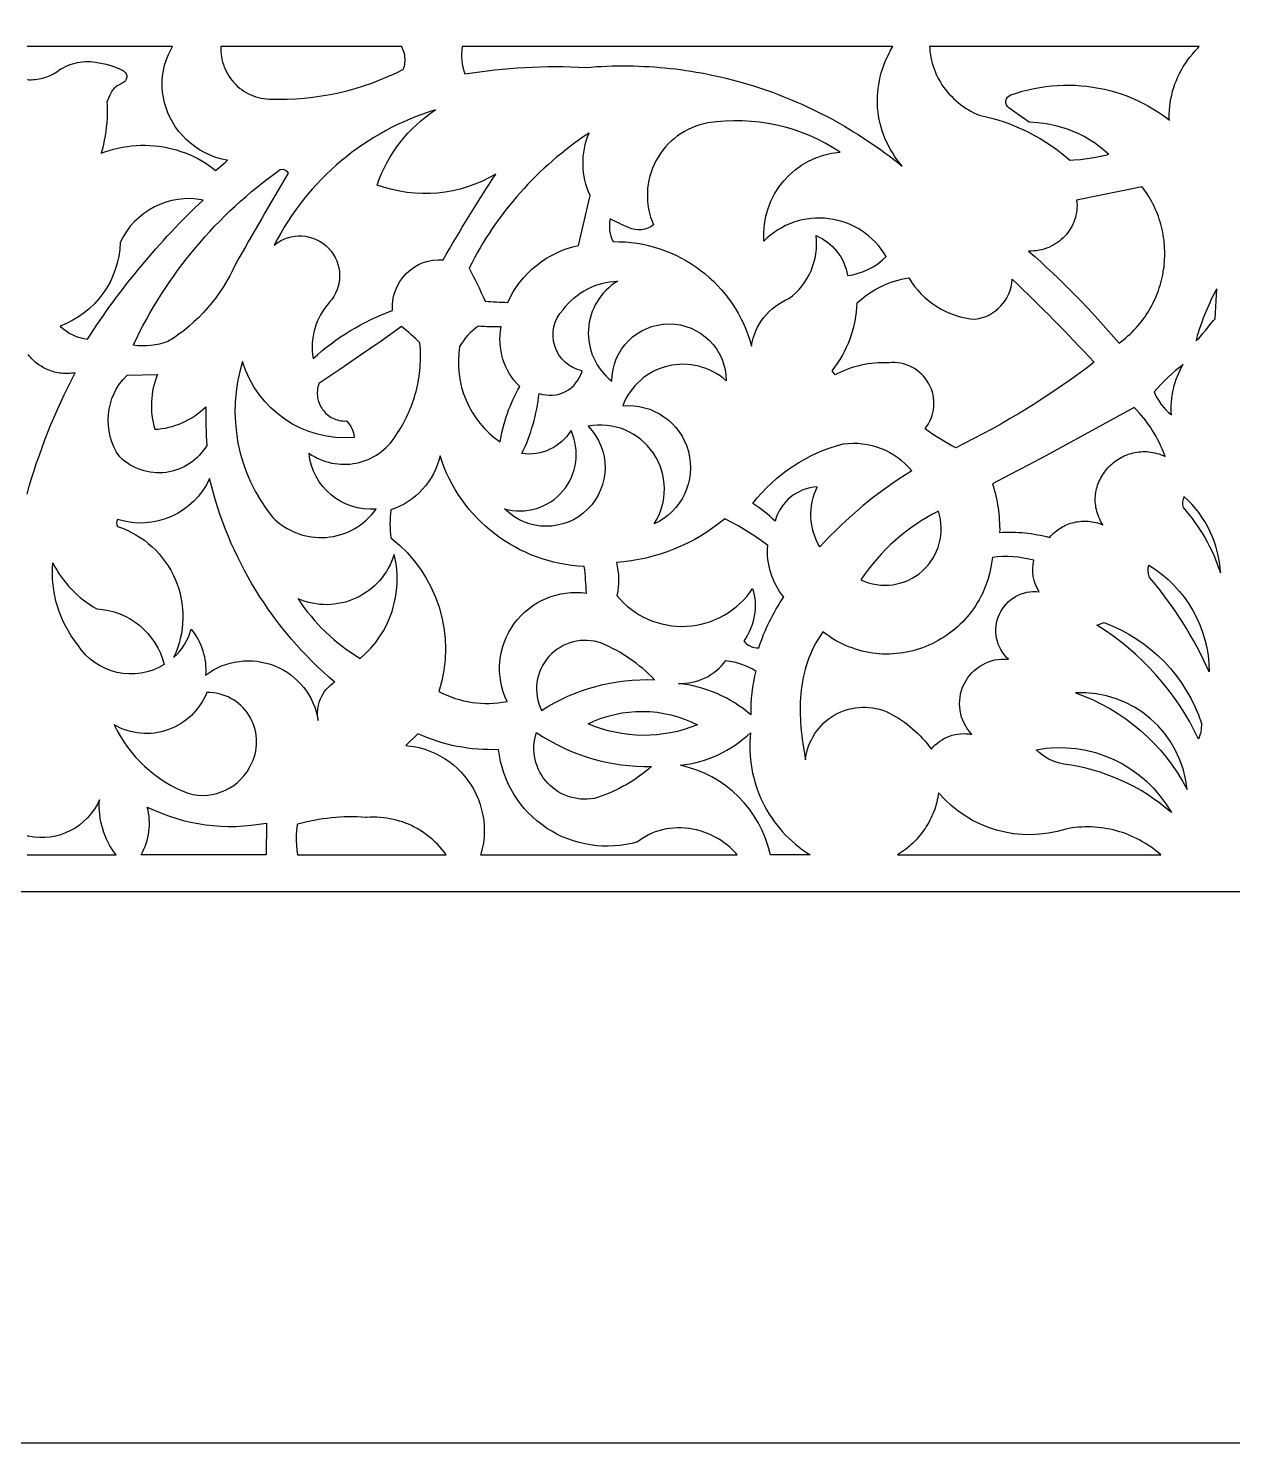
# Model space of a CAD drawing. Extents: x -625 to 625, y -425 to 425.
# Drawn here: x -163.9 to 0, y -425 to -232.5 of the extents above; entities that cross this region are included whole.
import ezdxf

# ---------------------------------------------------------------- set-up
doc = ezdxf.new("R2010")
doc.units = 0
doc.header["$MEASUREMENT"] = 0
doc.layers.add('COUCHE_3', color=150, linetype='CONTINUOUS')
doc.layers.add('LAYER_1', color=18, linetype='CONTINUOUS')

msp = doc.modelspace()

# ---------------------------------------------------------------- linework, layer by layer
at = {"layer": 'COUCHE_3'}
msp.add_lwpolyline([(-550, -345, 0.414214), (-545, -350), (545, -350, 0.414214), (550, -345), (550, 345, 0.414214), (545, 350), (-545, 350, 0.414214), (-550, 345)], format="xyb", close=True, dxfattribs=at)
at = {"layer": 'LAYER_1'}
for points in [[(-625, -425), (625, -425), (625, 425), (-625, 425)], [(-104.87, -235), (-104.92, -235.47), (-104.95, -235.94), (-104.94, -236.41), (-104.91, -236.88), (-104.85, -237.35), (-104.76, -237.81), (-104.65, -238.27), (-104.5, -238.72), (-103.48, -238.56), (-102.46, -238.41), (-101.44, -238.28), (-100.41, -238.16), (-99.38, -238.05), (-98.36, -237.96), (-97.33, -237.89), (-96.3, -237.82), (-95.27, -237.77), (-94.24, -237.74), (-93.2, -237.72), (-92.17, -237.71), (-91.14, -237.72), (-90.11, -237.74), (-89.08, -237.78), (-88.05, -237.83), (-87.32, -237.77), (-86.6, -237.72), (-85.88, -237.68), (-85.16, -237.65), (-84.44, -237.63), (-83.72, -237.62), (-83, -237.61), (-82.28, -237.61), (-81.56, -237.63), (-80.84, -237.65), (-80.13, -237.68), (-79.41, -237.72), (-78.69, -237.76), (-77.98, -237.82), (-77.27, -237.89), (-76.55, -237.96), (-75.84, -238.04), (-75.13, -238.13), (-74.42, -238.23), (-73.72, -238.34), (-73.01, -238.46), (-72.31, -238.58), (-71.6, -238.71), (-70.9, -238.86), (-70.2, -239.01), (-69.51, -239.17), (-68.81, -239.33), (-68.12, -239.51), (-67.43, -239.69), (-66.74, -239.89), (-66.05, -240.09), (-65.36, -240.3), (-64.68, -240.51), (-64, -240.74), (-63.32, -240.97), (-62.65, -241.21), (-61.97, -241.46), (-61.3, -241.72), (-60.63, -241.99), (-59.97, -242.26), (-59.31, -242.55), (-58.65, -242.84), (-57.99, -243.14), (-57.34, -243.44), (-56.69, -243.76), (-56.04, -244.08), (-55.39, -244.41), (-54.75, -244.75), (-54.12, -245.1), (-53.48, -245.46), (-52.85, -245.82), (-52.22, -246.19), (-51.6, -246.57), (-50.98, -246.95), (-50.36, -247.35), (-49.75, -247.75), (-49.14, -248.16), (-48.54, -248.58), (-47.94, -249), (-47.34, -249.44), (-46.75, -249.88), (-46.16, -250.33), (-45.58, -250.78), (-45, -251.25), (-45.36, -250.8), (-45.7, -250.35), (-46.02, -249.89), (-46.32, -249.42), (-46.6, -248.94), (-46.86, -248.46), (-47.1, -247.97), (-47.32, -247.47), (-47.52, -246.97), (-47.69, -246.46), (-47.85, -245.95), (-47.98, -245.44), (-48.1, -244.92), (-48.19, -244.4), (-48.26, -243.87), (-48.32, -243.34), (-48.35, -242.82), (-48.36, -242.29), (-48.34, -241.76), (-48.31, -241.22), (-48.26, -240.69), (-48.18, -240.16), (-48.09, -239.64), (-47.97, -239.11), (-47.83, -238.58), (-47.67, -238.06), (-47.49, -237.54), (-47.29, -237.02), (-47.06, -236.51), (-46.82, -236), (-46.55, -235.5), (-46.26, -235)], [(-12.32, -254.08), (-21.24, -255.87), (-21.21, -256.23), (-21.19, -256.57), (-21.2, -256.92), (-21.22, -257.26), (-21.27, -257.59), (-21.33, -257.92), (-21.41, -258.25), (-21.51, -258.56), (-21.63, -258.87), (-21.76, -259.18), (-21.9, -259.47), (-22.07, -259.76), (-22.24, -260.03), (-22.44, -260.3), (-22.64, -260.56), (-22.86, -260.8), (-23.09, -261.04), (-23.34, -261.26), (-23.59, -261.47), (-23.86, -261.67), (-24.14, -261.85), (-24.43, -262.02), (-24.72, -262.17), (-25.03, -262.32), (-25.35, -262.44), (-25.67, -262.55), (-26.01, -262.64), (-26.35, -262.71), (-26.69, -262.77), (-27.05, -262.81), (-27.41, -262.83), (-27.77, -262.83), (-26.94, -263.56), (-26.13, -264.3), (-25.32, -265.04), (-24.51, -265.79), (-23.72, -266.55), (-22.93, -267.32), (-22.15, -268.09), (-21.38, -268.88), (-20.61, -269.66), (-19.85, -270.46), (-19.1, -271.26), (-18.36, -272.07), (-17.63, -272.89), (-16.9, -273.71), (-16.18, -274.54), (-15.47, -275.37), (-15.16, -275.13), (-14.85, -274.89), (-14.54, -274.63), (-14.25, -274.37), (-13.96, -274.11), (-13.69, -273.84), (-13.42, -273.56), (-13.16, -273.28), (-12.9, -272.99), (-12.66, -272.7), (-12.42, -272.4), (-12.19, -272.1), (-11.97, -271.8), (-11.76, -271.49), (-11.56, -271.17), (-11.36, -270.85), (-11.18, -270.53), (-11, -270.21), (-10.83, -269.88), (-10.67, -269.54), (-10.51, -269.21), (-10.37, -268.87), (-10.23, -268.53), (-10.11, -268.18), (-9.99, -267.84), (-9.88, -267.49), (-9.78, -267.14), (-9.68, -266.78), (-9.6, -266.43), (-9.52, -266.07), (-9.46, -265.71), (-9.4, -265.35), (-9.35, -264.99), (-9.31, -264.63), (-9.28, -264.27), (-9.26, -263.9), (-9.24, -263.54), (-9.24, -263.17), (-9.24, -262.81), (-9.26, -262.44), (-9.28, -262.08), (-9.31, -261.71), (-9.35, -261.35), (-9.4, -260.99), (-9.46, -260.62), (-9.52, -260.26), (-9.6, -259.9), (-9.69, -259.54), (-9.78, -259.18), (-9.88, -258.82), (-10, -258.47), (-10.12, -258.12), (-10.25, -257.76), (-10.39, -257.42), (-10.54, -257.07), (-10.7, -256.72), (-10.87, -256.38), (-11.05, -256.04), (-11.24, -255.71), (-11.43, -255.38), (-11.64, -255.05), (-11.86, -254.72), (-12.08, -254.4)], [(-2.16, -267.98), (-2.32, -268.24), (-2.5, -268.56), (-2.7, -268.94), (-2.91, -269.37), (-3.12, -269.85), (-3.35, -270.35), (-3.79, -271.41), (-4.01, -271.95), (-4.21, -272.49), (-4.4, -273), (-4.57, -273.49), (-4.71, -273.95), (-4.83, -274.36), (-4.92, -274.72), (-4.98, -275.02), (-4.86, -274.94), (-4.73, -274.83), (-4.58, -274.67), (-4.41, -274.49), (-4.05, -274.06), (-3.66, -273.57), (-2.91, -272.63), (-2.61, -272.27), (-2.48, -272.14), (-2.38, -272.05)], [(-6.73, -278.21), (-7.26, -278.65), (-7.79, -279.09), (-8.3, -279.55), (-8.81, -280.01), (-9.3, -280.49), (-9.78, -280.97), (-10.25, -281.47), (-10.71, -281.97), (-10.5, -282.42), (-10.27, -282.85), (-10, -283.27), (-9.72, -283.68), (-9.41, -284.07), (-9.08, -284.44), (-8.72, -284.79), (-8.34, -285.13), (-8.37, -284.68), (-8.38, -284.23), (-8.37, -283.78), (-8.34, -283.33), (-8.3, -282.89), (-8.24, -282.44), (-8.16, -282), (-8.07, -281.56), (-7.96, -281.13), (-7.83, -280.69), (-7.69, -280.27), (-7.53, -279.85), (-7.35, -279.43), (-7.16, -279.02), (-6.95, -278.61)], [(-9.19, -290.76), (-9.37, -290.29), (-9.56, -289.83), (-9.76, -289.38), (-9.97, -288.93), (-10.19, -288.49), (-10.43, -288.05), (-10.68, -287.62), (-10.94, -287.2), (-11.21, -286.78), (-11.5, -286.37), (-11.79, -285.97), (-12.1, -285.58), (-12.42, -285.19), (-12.74, -284.82), (-13.08, -284.45), (-13.43, -284.09), (-15.82, -285.42), (-18.22, -286.75), (-20.62, -288.06), (-23.02, -289.37), (-25.43, -290.67), (-27.85, -291.96), (-30.27, -293.23), (-32.69, -294.5), (-32.57, -294.9), (-32.45, -295.31), (-32.34, -295.71), (-32.24, -296.12), (-32.15, -296.53), (-32.07, -296.94), (-32, -297.35), (-31.93, -297.77), (-31.87, -298.18), (-31.83, -298.6), (-31.79, -299.01), (-31.76, -299.43), (-31.73, -299.85), (-31.72, -300.27), (-31.71, -300.69), (-31.72, -301.11), (-31.29, -301.08), (-30.86, -301.07), (-30.43, -301.07), (-30, -301.07), (-29.57, -301.09), (-29.14, -301.11), (-28.71, -301.14), (-28.28, -301.18), (-27.86, -301.22), (-27.43, -301.28), (-27.01, -301.34), (-26.58, -301.42), (-26.16, -301.5), (-25.74, -301.58), (-25.32, -301.68), (-24.91, -301.79), (-24.74, -301.59), (-24.56, -301.41), (-24.38, -301.23), (-24.2, -301.07), (-24, -300.91), (-23.81, -300.76), (-23.6, -300.61), (-23.4, -300.48), (-23.18, -300.36), (-22.96, -300.24), (-22.74, -300.14), (-22.52, -300.04), (-22.29, -299.95), (-22.06, -299.87), (-21.82, -299.8), (-21.58, -299.74), (-21.34, -299.69), (-21.1, -299.65), (-20.86, -299.61), (-20.61, -299.59), (-20.37, -299.58), (-20.12, -299.57), (-19.87, -299.58), (-19.63, -299.59), (-19.38, -299.62), (-19.13, -299.66), (-18.88, -299.7), (-18.64, -299.76), (-18.4, -299.82), (-18.15, -299.9), (-17.91, -299.99), (-17.67, -300.08), (-17.83, -299.83), (-17.97, -299.57), (-18.1, -299.3), (-18.22, -299.04), (-18.32, -298.78), (-18.41, -298.52), (-18.49, -298.25), (-18.55, -297.99), (-18.61, -297.73), (-18.65, -297.46), (-18.68, -297.2), (-18.7, -296.94), (-18.7, -296.68), (-18.7, -296.43), (-18.68, -296.17), (-18.66, -295.92), (-18.62, -295.67), (-18.58, -295.42), (-18.52, -295.17), (-18.45, -294.93), (-18.38, -294.69), (-18.29, -294.45), (-18.2, -294.22), (-18.1, -293.99), (-17.99, -293.77), (-17.87, -293.54), (-17.74, -293.33), (-17.6, -293.12), (-17.46, -292.91), (-17.31, -292.71), (-17.15, -292.52), (-16.98, -292.33), (-16.81, -292.14), (-16.63, -291.97), (-16.44, -291.8), (-16.25, -291.63), (-16.05, -291.48), (-15.85, -291.33), (-15.64, -291.19), (-15.42, -291.05), (-15.2, -290.93), (-14.98, -290.81), (-14.75, -290.7), (-14.51, -290.6), (-14.27, -290.5), (-14.03, -290.42), (-13.78, -290.35), (-13.53, -290.28), (-13.28, -290.23), (-13.02, -290.19), (-12.76, -290.15), (-12.5, -290.13), (-12.23, -290.12), (-11.96, -290.11), (-11.69, -290.12), (-11.42, -290.15), (-11.14, -290.18), (-10.87, -290.22), (-10.59, -290.28), (-10.31, -290.35), (-10.03, -290.43), (-9.75, -290.53), (-9.47, -290.64)]]:
    msp.add_lwpolyline(points, close=True, dxfattribs=at)
for points in [[(-164.08, -239.49), (-163.8, -239.5), (-163.53, -239.5), (-163.25, -239.48), (-162.98, -239.46), (-162.71, -239.43), (-162.44, -239.39), (-162.17, -239.33), (-161.91, -239.27), (-161.65, -239.2), (-161.4, -239.12), (-161.15, -239.03), (-160.92, -238.93), (-160.68, -238.81), (-160.46, -238.69), (-160.25, -238.56), (-160.04, -238.42), (-159.79, -238.24), (-159.49, -238.04), (-159.18, -237.86), (-158.86, -237.7), (-158.54, -237.56), (-158.21, -237.43), (-157.88, -237.32), (-157.54, -237.23), (-157.2, -237.16), (-156.86, -237.1), (-156.51, -237.06), (-156.15, -237.04), (-155.45, -237.04), (-154.74, -237.1), (-154.02, -237.23), (-153.29, -237.4), (-152.56, -237.63), (-151.82, -237.9), (-151.09, -238.22), (-150.96, -238.28), (-150.84, -238.37), (-150.75, -238.46), (-150.66, -238.56), (-150.6, -238.68), (-150.55, -238.8), (-150.52, -238.92), (-150.51, -239.05), (-150.51, -239.17), (-150.53, -239.3), (-150.57, -239.42), (-150.63, -239.54), (-150.7, -239.65), (-150.79, -239.75), (-150.9, -239.84), (-151.02, -239.91), (-151.62, -240.22), (-151.82, -240.35), (-152, -240.47), (-152.14, -240.59), (-152.25, -240.7), (-152.35, -240.81), (-152.44, -240.91), (-152.62, -241.22), (-152.81, -241.61), (-153.2, -242.55), (-153.18, -242.93), (-153.17, -243.54), (-153.17, -244.14), (-153.19, -244.74), (-153.23, -245.35), (-153.29, -245.95), (-153.36, -246.55), (-153.45, -247.14), (-153.56, -247.74), (-153.69, -248.33), (-153.83, -248.92), (-153.99, -249.51), (-153.49, -249.33), (-152.9, -249.13), (-152.29, -248.95), (-151.69, -248.8), (-151.08, -248.68), (-150.46, -248.58), (-149.84, -248.5), (-149.23, -248.45), (-148.61, -248.42), (-147.99, -248.42), (-147.37, -248.44), (-146.75, -248.48), (-146.14, -248.55), (-145.53, -248.64), (-144.92, -248.76), (-144.32, -248.9), (-143.72, -249.06), (-143.13, -249.25), (-142.55, -249.46), (-141.97, -249.69), (-141.4, -249.95), (-140.85, -250.23), (-140.3, -250.54), (-139.76, -250.86), (-139.24, -251.21), (-138.73, -251.59), (-138.41, -251.85), (-138.02, -251.53), (-137.02, -250.69), (-136.78, -250.46), (-136.93, -250.44), (-137.73, -250.26), (-138.5, -250.03), (-139.24, -249.74), (-139.94, -249.41), (-140.61, -249.03), (-141.25, -248.6), (-141.85, -248.14), (-142.41, -247.64), (-142.94, -247.11), (-143.42, -246.54), (-143.86, -245.95), (-144.25, -245.33), (-144.6, -244.68), (-144.91, -244.02), (-145.16, -243.33), (-145.37, -242.63), (-145.53, -241.92), (-145.64, -241.19), (-145.69, -240.46), (-145.69, -239.72), (-145.64, -238.98), (-145.52, -238.24), (-145.35, -237.5), (-145.12, -236.77), (-144.83, -236.05), (-144.47, -235.34), (-144.27, -235), (-161.64, -235), (-164.08, -235)], [(-164.08, -295.89), (-163.77, -294.82), (-163.45, -293.76), (-163.11, -292.7), (-162.77, -291.64), (-162.4, -290.59), (-162.03, -289.55), (-161.64, -288.51), (-161.24, -287.47), (-160.82, -286.44), (-160.39, -285.42), (-159.95, -284.4), (-159.49, -283.38), (-159.02, -282.38), (-158.54, -281.37), (-158.05, -280.38), (-157.54, -279.39), (-157.77, -279.43), (-158.01, -279.45), (-158.24, -279.47), (-158.48, -279.48), (-158.71, -279.49), (-158.95, -279.48), (-159.18, -279.47), (-159.41, -279.45), (-159.64, -279.42), (-159.87, -279.38), (-160.1, -279.33), (-160.32, -279.28), (-160.54, -279.22), (-160.76, -279.15), (-160.98, -279.07), (-161.19, -278.99), (-161.41, -278.9), (-161.61, -278.8), (-161.82, -278.7), (-162.02, -278.58), (-162.22, -278.46), (-162.41, -278.34), (-162.6, -278.2), (-162.78, -278.06), (-162.96, -277.92), (-163.14, -277.76), (-163.31, -277.6), (-163.47, -277.44), (-163.63, -277.26), (-163.79, -277.09), (-163.93, -276.9)]]:
    msp.add_lwpolyline(points, dxfattribs=at)
for points in [[(-112.84, -238.07), (-112.79, -237.9), (-112.72, -237.66), (-112.68, -237.41), (-112.65, -237.17), (-112.63, -236.92), (-112.63, -236.67), (-112.65, -236.42), (-112.68, -236.18), (-112.73, -235.94), (-112.79, -235.7), (-112.87, -235.46), (-112.96, -235.23), (-113.07, -235.01), (-113.08, -235), (-137.7, -235), (-137.71, -235.3), (-137.7, -235.67), (-137.67, -236.03), (-137.62, -236.4), (-137.55, -236.75), (-137.46, -237.1), (-137.36, -237.45), (-137.23, -237.78), (-137.09, -238.11), (-136.94, -238.44), (-136.76, -238.75), (-136.58, -239.05), (-136.37, -239.34), (-136.15, -239.62), (-135.92, -239.89), (-135.68, -240.15), (-135.42, -240.4), (-135.15, -240.63), (-134.86, -240.85), (-134.57, -241.05), (-134.26, -241.24), (-133.94, -241.41), (-133.61, -241.56), (-133.28, -241.7), (-132.93, -241.82), (-132.58, -241.93), (-132.21, -242.01), (-131.84, -242.07), (-131.46, -242.12), (-131.06, -242.14, 0.127301)], [(-41.25, -235), (-41.23, -235.28), (-41.2, -235.69), (-41.15, -236.09), (-41.08, -236.48), (-40.99, -236.87), (-40.89, -237.26), (-40.78, -237.65), (-40.65, -238.03), (-40.51, -238.4), (-40.35, -238.77), (-40.17, -239.13), (-39.99, -239.49), (-39.78, -239.83), (-39.57, -240.18), (-39.34, -240.51), (-39.1, -240.84), (-38.84, -241.15), (-38.57, -241.46), (-38.29, -241.76), (-38, -242.05), (-37.69, -242.33), (-37.38, -242.6), (-37.05, -242.86), (-36.71, -243.11), (-36.36, -243.35), (-35.99, -243.57), (-35.62, -243.79), (-35.24, -243.99), (-34.84, -244.17), (-34.51, -244.32), (-33.72, -244.49), (-32.84, -244.71), (-31.96, -244.97), (-31.1, -245.25), (-30.25, -245.56), (-29.41, -245.9), (-28.58, -246.26), (-27.77, -246.65), (-26.97, -247.07), (-26.19, -247.51), (-25.43, -247.98), (-24.68, -248.48), (-23.95, -249), (-23.24, -249.54), (-22.54, -250.11), (-22.18, -250.43), (-21.64, -250.41), (-20.72, -250.34), (-19.8, -250.24), (-18.89, -250.1), (-17.99, -249.92), (-17.1, -249.71), (-16.87, -249.65), (-16.91, -249.62), (-17.52, -249.08), (-18.16, -248.57), (-18.82, -248.1), (-19.51, -247.66), (-20.22, -247.25), (-20.96, -246.88), (-21.71, -246.55), (-22.48, -246.25), (-23.27, -245.99), (-24.07, -245.77), (-24.89, -245.59), (-25.71, -245.45), (-26.55, -245.35), (-27.69, -245.27), (-29.2, -244.24), (-30.46, -243.32, -0.606754), (-30.19, -241.57), (-29.42, -241.31), (-28.63, -241.07), (-27.84, -240.87), (-27.04, -240.69), (-26.24, -240.54), (-25.44, -240.42), (-24.64, -240.33), (-23.83, -240.27), (-23.03, -240.24), (-22.22, -240.24), (-21.42, -240.26), (-20.62, -240.31), (-19.83, -240.39), (-19.04, -240.5), (-18.25, -240.63), (-17.47, -240.8), (-16.7, -240.98), (-15.94, -241.2), (-15.18, -241.44), (-14.43, -241.71), (-13.69, -242.01), (-12.97, -242.33), (-12.25, -242.68), (-11.55, -243.05), (-10.86, -243.45), (-10.19, -243.87), (-9.53, -244.32), (-8.89, -244.8), (-8.62, -245.01), (-8.63, -244.71), (-8.63, -244.18), (-8.61, -243.66), (-8.56, -243.13), (-8.5, -242.61), (-8.41, -242.09), (-8.3, -241.58), (-8.18, -241.07), (-8.03, -240.57), (-7.86, -240.08), (-7.67, -239.59), (-7.46, -239.11), (-7.24, -238.64), (-6.99, -238.17), (-6.72, -237.72), (-6.44, -237.27), (-6.14, -236.83), (-5.82, -236.41), (-5.48, -236), (-5.13, -235.59), (-4.76, -235.2), (-4.55, -235)], [(-100.3, -252.35, -0.226899), (-116.43, -253.83, -0.168305), (-108.47, -243.59, 0.203895), (-130.44, -262, -0.930701), (-122.95, -269.83, 0.229894), (-125.15, -277.45, -0.097316), (-114.34, -270.9, -0.458333), (-107.45, -264.01, -0.01483)], [(-56.7, -260.72, -0.260252), (-52.42, -266.16, 0.167096), (-47.17, -263.57, 0.493524), (-63.79, -261.46, -0.411118), (-53.44, -249.35, 0.186909), (-71.41, -245.38, 0.486535), (-78.81, -259.26, -0.285149), (-82.21, -259.6, -0.015682), (-84.73, -258.45, 0.180266), (-84.3, -261.54, -0.343767), (-65.49, -275.75, -0.263043), (-60.39, -269.29, 0.27)], [(-87.59, -246.76, 0.131494), (-103.92, -265.14, -0.015613), (-101.74, -269.64, 0.014201), (-98.65, -269.8, -0.242101), (-89.01, -262.07), (-87.45, -255.27, -0.210762)], [(-144.9, -275.15, -0.115328), (-149.63, -275.64, -0.128981), (-129.61, -251.71, -0.4), (-128.55, -252.24, 0.004418), (-135.69, -264.58, -0.149279)], [(-140.11, -255.87, 0.343348), (-151.41, -261.65, -0.30826), (-159.58, -273.02, 0.170224), (-155.84, -274.79, -0.060362)], [(-96.72, -290.38, 0.081447), (-94.39, -282.19, 0.43557), (-88.54, -279.13, -0.585279), (-91.14, -270.82, -0.231059), (-83.68, -266.91, 0.528721), (-84.49, -280.52, -1), (-68.93, -280.49, 0.527165), (-83.02, -283.89, -0.846436), (-78.73, -299.96, 0.660776), (-87.73, -286.66, -1), (-99.09, -297.91, 0.639339), (-90.05, -287.24, -0.297019)], [(-18.84, -277.96, -0.049505), (-37.69, -289.6, -0.043369), (-41.85, -287.01, 0.664616), (-46.82, -278.03, 0.134719), (-54.1, -279.66), (-54.51, -279.12, 0.16006), (-51.1, -269.86, -0.14921), (-44.09, -266.46, 0.243063), (-35.04, -272.11, 0.357023), (-30, -266.66, -0.015353)], [(-124.35, -280.84), (-124.43, -281.08), (-124.49, -281.32), (-124.54, -281.56), (-124.57, -281.8), (-124.58, -282.04), (-124.58, -282.27), (-124.57, -282.5), (-124.54, -282.73), (-124.5, -282.96), (-124.44, -283.18), (-124.37, -283.4), (-124.29, -283.61), (-124.2, -283.82), (-124.09, -284.02), (-123.98, -284.21), (-123.85, -284.4), (-123.71, -284.58), (-123.56, -284.75), (-123.4, -284.91), (-123.23, -285.06), (-123.05, -285.2), (-122.86, -285.33), (-122.67, -285.45), (-122.47, -285.56), (-122.25, -285.66), (-122.04, -285.74), (-121.81, -285.81), (-121.58, -285.87), (-121.34, -285.91), (-121.1, -285.93), (-120.85, -285.95), (-120.6, -285.94, -0.182927), (-119.55, -288.21, -0.353746), (-134.75, -277.84, 0.250469), (-130.68, -299.04, 0.467604), (-116.58, -297.93, -0.410285), (-125.7, -290.34, 0.429437), (-113.88, -287.93), (-113.65, -287.58), (-113.42, -287.23), (-113.21, -286.87), (-113, -286.51), (-112.8, -286.15), (-112.61, -285.78), (-112.42, -285.41), (-112.25, -285.03), (-112.08, -284.65), (-111.92, -284.27), (-111.77, -283.88), (-111.63, -283.49), (-111.49, -283.1), (-111.37, -282.71), (-111.25, -282.31), (-111.14, -281.91), (-111.05, -281.51), (-110.95, -281.11), (-110.87, -280.7), (-110.8, -280.3), (-110.73, -279.89), (-110.68, -279.48), (-110.63, -279.07), (-110.59, -278.65), (-110.56, -278.24), (-110.54, -277.83), (-110.53, -277.41), (-110.53, -276.99), (-110.53, -276.58), (-110.55, -276.16), (-110.57, -275.74), (-110.61, -275.32, 0.029744), (-113.11, -273.09), (-115.89, -275.06), (-118.7, -277.01), (-121.51, -278.94)], [(-99.56, -273.15, -0.020178), (-102.66, -273.04, 0.115727), (-105.21, -275.83, 0.290286), (-99.7, -288.79, -0.093313), (-97.02, -281.27, -0.250344)], [(-139.76, -284.02, 0.013484), (-139.62, -289.26, -0.488168), (-151.47, -290.83, -0.365052), (-150.47, -279.7), (-146.33, -279.61, 0.168582), (-146.7, -287.08, 0.182959)], [(-43.67, -292.73, 0.070225), (-56.19, -303.08, -0.255113), (-56.53, -294.91, 0.328175), (-62.26, -299.58, 0.048), (-65.31, -297.16, -0.166617), (-52.99, -289.06, -0.260364)], [(-107.87, -290.68, -0.260176), (-114.55, -298.06, 0.071429), (-114.55, -301.87, -0.313845), (-108.02, -322.77, 0.172229), (-98.76, -324.11, -0.598525), (-87.95, -309.38, 0.018892), (-88.24, -305.74, -0.315589)], [(-141.74, -314.29, -0.190741), (-139.77, -320.52, -0.566428), (-124.46, -326.71, -0.30721), (-122.21, -321.47, -0.16029), (-139.23, -293.77, -0.380582), (-151.76, -299.35, 0.285714), (-151.76, -300.3, -0.451873), (-144.13, -318.14, 0.142336)], [(-1.67, -306.63, 0.199902), (-6.63, -296.23, 0.180062), (-6.75, -297.72, -0.103073)], [(-40.05, -298.22, 0.130387), (-50.61, -307.57, 0.658893)], [(-63.28, -302.9, 0.054599), (-69.13, -299.27, -0.157976), (-83.88, -305.19, -0.122041), (-83.81, -309.68, 0.506566), (-65.33, -308.74, -0.229925), (-66.54, -315.88, 0.244526), (-64.5, -316.83, -0.070676), (-61.09, -309.89, -0.194819)], [(-114.11, -304.12, -0.445111), (-127.2, -310.16, 0.110537), (-118.74, -318.27, 0.284998)], [(-145.4, -319.08, -0.409539), (-157.18, -316.42, -0.189822), (-160.58, -305.26, 0.146101), (-154.59, -311.52, -0.329208)], [(-27.07, -304.91, 0.101667), (-32.7, -304.51), (-32.77, -305.04), (-32.85, -305.56), (-32.95, -306.08), (-33.06, -306.58), (-33.19, -307.08), (-33.34, -307.56), (-33.5, -308.04), (-33.67, -308.51), (-33.86, -308.96), (-34.07, -309.41), (-34.28, -309.85), (-34.51, -310.28), (-34.76, -310.69), (-35.01, -311.1), (-35.28, -311.5), (-35.56, -311.88), (-35.85, -312.26), (-36.15, -312.62), (-36.47, -312.97), (-36.79, -313.31), (-37.12, -313.64), (-37.47, -313.96), (-37.82, -314.27), (-38.18, -314.56), (-38.55, -314.84), (-38.92, -315.11), (-39.31, -315.37), (-39.7, -315.61), (-40.1, -315.84), (-40.51, -316.06), (-40.92, -316.27), (-41.34, -316.46), (-41.77, -316.64), (-42.2, -316.8), (-42.63, -316.95), (-43.07, -317.09), (-43.51, -317.21), (-43.96, -317.32), (-44.41, -317.42), (-44.87, -317.5), (-45.32, -317.56), (-45.78, -317.61), (-46.24, -317.65), (-46.71, -317.67), (-47.17, -317.67), (-47.64, -317.66), (-48.1, -317.63), (-48.57, -317.59), (-49.03, -317.53), (-49.5, -317.46), (-49.96, -317.37), (-50.43, -317.26), (-50.89, -317.14), (-51.35, -317), (-51.81, -316.84), (-52.26, -316.67), (-52.71, -316.48), (-53.16, -316.27), (-53.61, -316.04), (-54.05, -315.8), (-54.49, -315.53), (-54.92, -315.25), (-55.34, -314.96), (-55.77, -314.64), (-56.11, -315.13), (-56.42, -315.62), (-56.72, -316.12), (-56.99, -316.63), (-57.24, -317.15), (-57.47, -317.66), (-57.68, -318.19), (-57.87, -318.72), (-58.05, -319.25), (-58.2, -319.79), (-58.34, -320.33), (-58.46, -320.87), (-58.56, -321.42), (-58.65, -321.97), (-58.72, -322.53), (-58.77, -323.08), (-58.82, -323.64), (-58.85, -324.2), (-58.86, -324.77), (-58.87, -325.33), (-58.86, -325.89), (-58.84, -326.46), (-58.81, -327.03), (-58.77, -327.59), (-58.72, -328.16), (-58.66, -328.72), (-58.59, -329.28), (-58.51, -329.85), (-58.34, -330.97), (-58.14, -332.08, -0.52106), (-46.7, -325.69, -0.114668), (-41, -330.61, -0.284712), (-35.48, -328.61, -0.696648), (-30.51, -318.37, -0.726017), (-26.33, -309.18, -0.20843)], [(-3.21, -320.08, 0.071113), (-11.32, -307.23, -0.152933), (-11.43, -305.56, -0.262057)], [(-4.25, -327.11, -0.088638), (-4.64, -329.24, 0.14465), (-18.49, -313.73), (-17.49, -313.39, -0.228526)], [(-78.67, -321.16, 0.099546), (-85.89, -316.19, 0.674396), (-94.06, -325.35, -0.154799)], [(-64.89, -319.96, 0.071392), (-65.57, -325.95, 0.152277), (-75.44, -321.66, 0.253658), (-68.97, -318.53, -0.106904)], [(-133.49, -332.49, 0.555806), (-139.62, -322.89, -0.456437), (-152.21, -327.32, 0.190546), (-142.17, -336.62, 0.376379)], [(-6.21, -336.08, 0.400641), (-21.41, -322.95, -0.191625)], [(-72.82, -327.29, -0.202648), (-87.73, -327.15, -0.235088)], [(-112.53, -330.12), (-112.24, -330.14), (-111.46, -330.25), (-110.7, -330.4), (-109.96, -330.61), (-109.25, -330.86), (-108.56, -331.16), (-107.89, -331.5), (-107.25, -331.87), (-106.64, -332.29), (-106.06, -332.75), (-105.51, -333.23), (-105, -333.75), (-104.51, -334.31), (-104.07, -334.88), (-103.66, -335.49), (-103.29, -336.12), (-102.95, -336.77), (-102.66, -337.45), (-102.41, -338.14), (-102.21, -338.85), (-102.05, -339.57), (-101.93, -340.31), (-101.87, -341.06), (-101.85, -341.81), (-101.89, -342.58), (-101.97, -343.34), (-102.12, -344.11), (-102.31, -344.88), (-102.35, -345), (-67.42, -345), (-67.62, -344.76), (-67.98, -344.38), (-68.37, -344.01), (-68.77, -343.67), (-69.19, -343.35), (-69.62, -343.05), (-70.07, -342.77), (-70.53, -342.52), (-71.01, -342.29), (-71.49, -342.08), (-71.98, -341.89), (-72.48, -341.74), (-72.99, -341.6), (-73.5, -341.49), (-74.01, -341.41), (-74.53, -341.35), (-75.05, -341.32), (-75.56, -341.32), (-76.08, -341.34), (-76.59, -341.39), (-77.1, -341.47), (-77.6, -341.57), (-78.09, -341.71), (-78.58, -341.87), (-79.05, -342.06), (-79.52, -342.28), (-79.98, -342.53), (-80.42, -342.81), (-80.88, -343.14), (-80.99, -343.22, -0.465369), (-99.91, -330.66, -0.118482), (-110.88, -328.51)], [(-79.08, -332.97, -0.099546), (-86.45, -337.2, -0.591476), (-94.76, -328.35, 0.154799)], [(-62.82, -345), (-62.92, -344.98, 0.294067), (-75.17, -332.8, 0.165792), (-65.64, -328.37), (-65.69, -329), (-65.72, -329.62), (-65.73, -330.24), (-65.72, -330.86), (-65.68, -331.47), (-65.63, -332.08), (-65.55, -332.69), (-65.45, -333.29), (-65.33, -333.89), (-65.19, -334.48), (-65.03, -335.06), (-64.85, -335.64), (-64.65, -336.21), (-64.44, -336.77), (-64.2, -337.32), (-63.94, -337.87), (-63.67, -338.4), (-63.38, -338.93), (-63.07, -339.45), (-62.74, -339.95), (-62.39, -340.45), (-62.03, -340.93), (-61.65, -341.4), (-61.25, -341.86), (-60.84, -342.3), (-60.41, -342.73), (-59.96, -343.15), (-59.5, -343.55), (-59.02, -343.94), (-58.53, -344.31), (-58.02, -344.66), (-57.5, -345)], [(-8.35, -339.24, 0.148801), (-23, -332.65, -0.149579), (-26.76, -330.69, -0.32029)], [(-45.64, -345), (-9.78, -345), (-10.11, -344.71), (-10.46, -344.43), (-10.8, -344.17), (-11.16, -343.91), (-11.52, -343.67), (-11.88, -343.43), (-12.26, -343.21), (-12.63, -343), (-13.02, -342.8), (-13.41, -342.61), (-13.8, -342.44), (-14.2, -342.27), (-14.6, -342.11), (-15.01, -341.97), (-15.42, -341.84), (-15.83, -341.72), (-16.25, -341.61), (-16.67, -341.52), (-17.09, -341.44), (-17.52, -341.36), (-17.95, -341.3), (-18.38, -341.26), (-18.81, -341.22), (-19.24, -341.2), (-19.68, -341.19), (-20.11, -341.19), (-20.55, -341.21), (-20.98, -341.24), (-21.42, -341.28), (-21.86, -341.33), (-22.29, -341.4), (-22.73, -341.48, -0.303459), (-40.02, -336.54), (-40.07, -336.87), (-40.13, -337.19), (-40.2, -337.52), (-40.28, -337.84), (-40.36, -338.16), (-40.46, -338.48), (-40.56, -338.79), (-40.68, -339.1), (-40.8, -339.4), (-40.93, -339.7), (-41.07, -340), (-41.21, -340.29), (-41.37, -340.58), (-41.53, -340.86), (-41.7, -341.14), (-41.87, -341.41), (-42.06, -341.68), (-42.25, -341.94), (-42.45, -342.2), (-42.65, -342.46), (-42.87, -342.7), (-43.09, -342.94), (-43.31, -343.18), (-43.55, -343.41), (-43.79, -343.63), (-44.03, -343.85), (-44.28, -344.06), (-44.54, -344.26), (-44.81, -344.46), (-45.08, -344.64), (-45.36, -344.83)], [(-148.56, -345), (-148.36, -344.63), (-148.18, -344.24), (-148.01, -343.85), (-147.87, -343.46), (-147.75, -343.06), (-147.64, -342.65), (-147.56, -342.24), (-147.49, -341.83), (-147.45, -341.41), (-147.43, -340.99), (-147.42, -340.57), (-147.44, -340.16), (-147.48, -339.74), (-147.53, -339.32), (-147.61, -338.9), (-147.71, -338.49, 0.163331), (-131.51, -340.66), (-131.54, -345)], [(-127.25, -345), (-107.02, -345), (-107.07, -344.92), (-107.34, -344.56), (-107.62, -344.21), (-107.91, -343.88), (-108.21, -343.56), (-108.53, -343.25), (-108.85, -342.95), (-109.18, -342.66), (-109.53, -342.39), (-109.88, -342.13), (-110.24, -341.88), (-110.61, -341.64), (-110.99, -341.42), (-111.38, -341.21), (-111.77, -341.02), (-112.17, -340.84), (-112.58, -340.67), (-112.99, -340.52), (-113.41, -340.39), (-113.83, -340.27), (-114.26, -340.16), (-114.69, -340.07), (-115.13, -340), (-115.57, -339.94), (-116.02, -339.9), (-116.47, -339.87), (-116.92, -339.86), (-117.37, -339.87), (-117.85, -339.89), (-117.97, -339.89, 0.086724), (-127.27, -340.84), (-127.3, -340.96), (-127.4, -341.65), (-127.45, -342.33), (-127.46, -343.02), (-127.43, -343.7), (-127.36, -344.39)]]:
    msp.add_lwpolyline(points, format="xyb", close=True, dxfattribs=at)
msp.add_lwpolyline([(-164.08, -344.99), (-162.98, -344.99), (-162.8, -345), (-151.96, -345), (-152.26, -344.59), (-152.54, -344.18), (-152.8, -343.75), (-153.04, -343.31), (-153.25, -342.86), (-153.45, -342.4), (-153.63, -341.93), (-153.78, -341.46), (-153.91, -340.98), (-154.02, -340.5), (-154.11, -340.01), (-154.18, -339.51), (-154.22, -339.01), (-154.24, -338.51), (-154.24, -338.01), (-154.22, -337.5, -0.354829), (-163.89, -342.47), (-164.08, -342.47)], format="xyb", dxfattribs=at)

doc.saveas('drawing.dxf')
